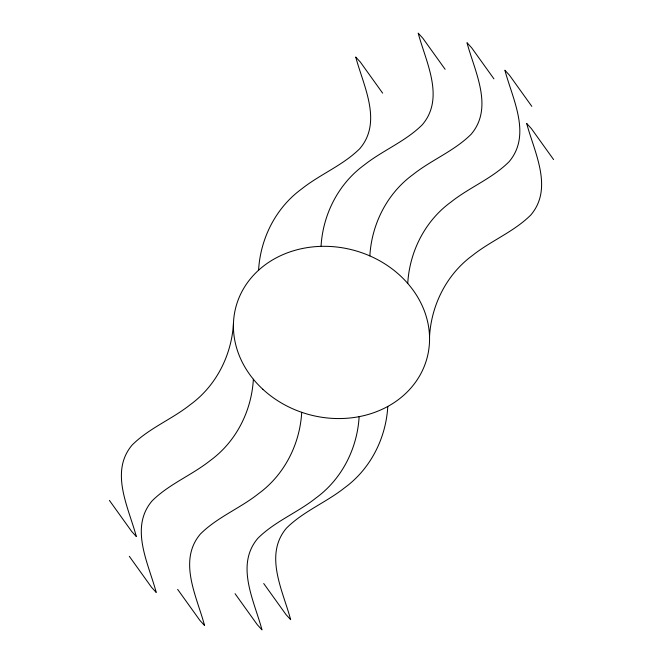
<?xml version="1.0" encoding="UTF-8"?>
<svg xmlns="http://www.w3.org/2000/svg" width="663" height="663" viewBox="0 0 663 663"><rect width="100%" height="100%" fill="white"/><g stroke="black" fill="none" stroke-linecap="round" stroke-linejoin="round"><path stroke-width="0.99" d="M233.467 323.329C231.677 355.095 216.237 385.775 190.356 404.621C171.841 419.364 149.026 428.174 132.152 445.014C109.387 471.865 128.647 507.659 136.321 536.524L131.697 531.461L109.403 500.391M258.578 270.222C260.377 238.448 275.816 207.776 301.698 188.922C320.212 174.178 343.028 165.369 359.901 148.529C382.667 121.677 363.399 85.883 355.724 57.018L360.357 62.082L382.65 93.151M253.374 379.236C251.575 411.01 236.144 441.682 210.254 460.536C191.74 475.28 168.932 484.089 152.051 500.93C129.285 527.781 148.553 563.575 156.228 592.44L151.595 587.377L129.31 556.307M321.049 246.354C322.848 214.58 338.287 183.908 364.169 165.054C382.708 150.344 405.507 141.517 422.372 124.669C445.138 97.809 425.87 62.015 418.196 33.15L422.828 38.214L445.122 69.292M301.715 412.311C299.925 444.086 284.485 474.758 258.603 493.612C240.089 508.355 217.273 517.165 200.4 534.005C177.634 560.857 196.894 596.65 204.569 625.516L199.944 620.452L177.651 589.382M369.855 255.901C371.653 224.135 387.084 193.455 412.966 174.609C431.489 159.866 454.296 151.056 471.169 134.216C493.943 107.365 474.675 71.571 467.001 42.705L471.633 47.769L493.918 78.839M359.131 416.646C357.34 448.42 341.901 479.092 316.019 497.946C297.505 512.69 274.689 521.491 257.816 538.331C235.05 565.191 254.31 600.985 261.984 629.85L257.36 624.786L235.067 593.708M387.789 406.444C385.99 438.218 370.551 468.89 344.669 487.744C326.155 502.488 303.339 511.297 286.466 528.138C263.7 554.989 282.968 590.783 290.643 619.648L286.01 614.584L263.717 583.515M407.745 283.424C409.543 251.65 424.975 220.978 450.865 202.124C469.379 187.38 492.186 178.571 509.068 161.731C531.834 134.879 512.565 99.085 504.891 70.22L509.524 75.284L531.809 106.353M429.533 336.638C431.323 304.872 446.763 274.192 472.644 255.346C491.159 240.603 513.974 231.793 530.848 214.953C553.613 188.101 534.353 152.308 526.679 123.434L531.303 128.506L553.597 159.576M262.838 389.272A98.92 85.146 14.9 0 0 426.466 360.059A98.92 85.146 14.9 0 0 305.162 247.979A98.92 85.146 14.9 0 0 262.838 389.272"/></g></svg>
